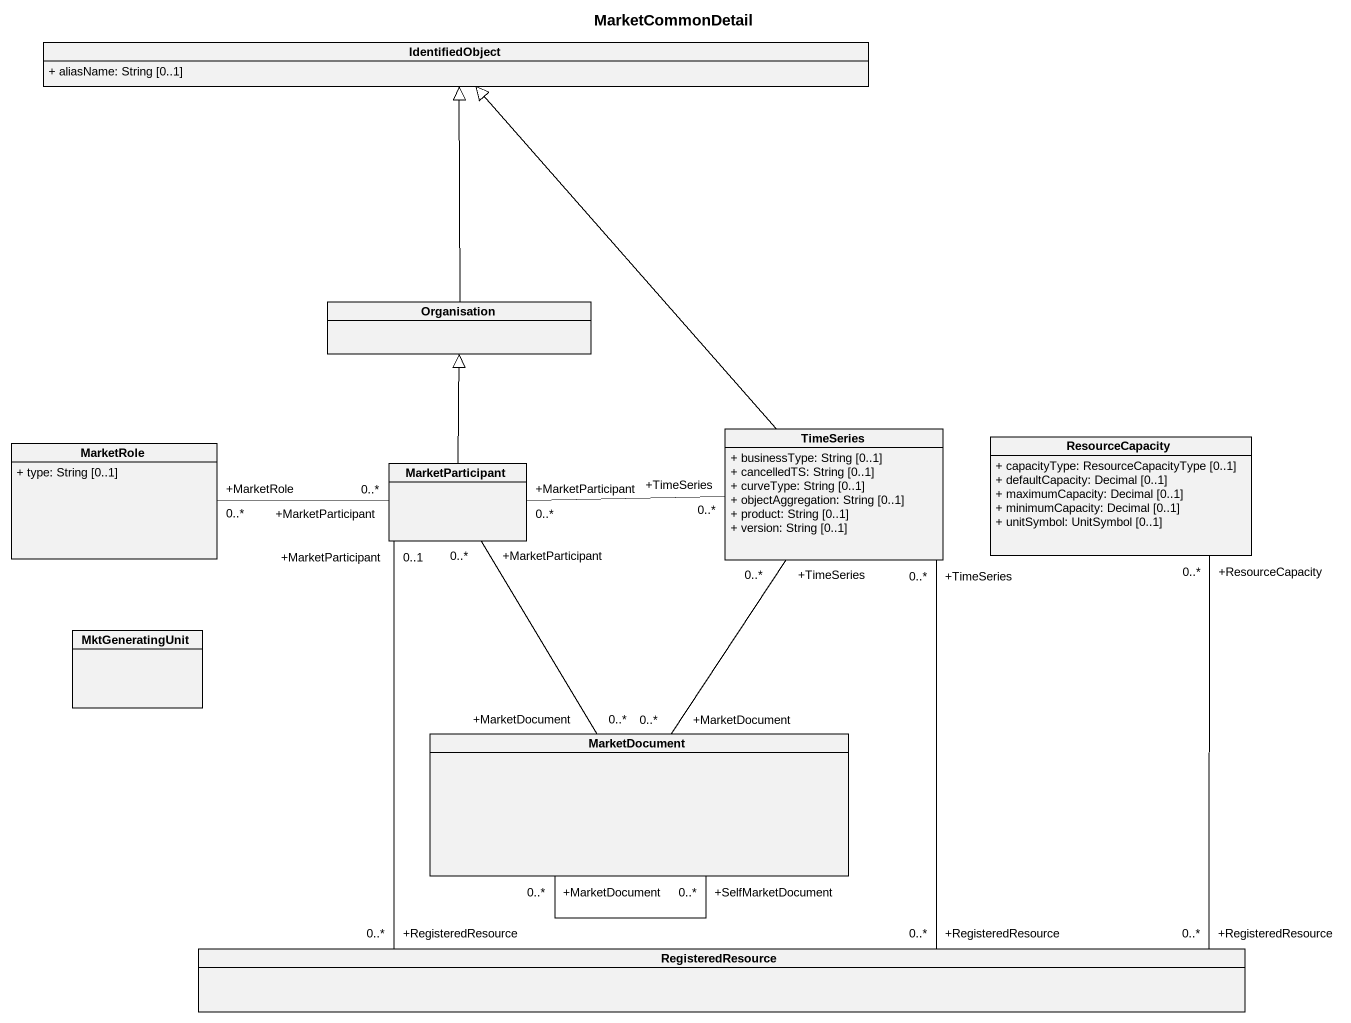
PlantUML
@startuml
title MarketCommonDetail
hide circle
hide empty members
skinparam classAttributeIconSize 0
class IdentifiedObject {
  + aliasName: String [0..1]
}
class Organisation
class MarketRole {
  + type: String [0..1]
}
class MarketParticipant
class TimeSeries {
  + businessType: String [0..1]
  + cancelledTS: String [0..1]
  + curveType: String [0..1]
  + objectAggregation: String [0..1]
  + product: String [0..1]
  + version: String [0..1]
}
class ResourceCapacity {
  + capacityType: ResourceCapacityType [0..1]
  + defaultCapacity: Decimal [0..1]
  + maximumCapacity: Decimal [0..1]
  + minimumCapacity: Decimal [0..1]
  + unitSymbol: UnitSymbol [0..1]
}
class MktGeneratingUnit
class MarketDocument
class RegisteredResource
Organisation -up-|> IdentifiedObject
MarketRole "+MarketRole\n0..*" -right- "+MarketParticipant\n0..*" MarketParticipant
MarketParticipant -up-|> Organisation
MarketParticipant "+MarketParticipant\n0..*" -- "+MarketDocument\n0..*" MarketDocument
TimeSeries -up-|> IdentifiedObject
TimeSeries "+TimeSeries\n0..*" -left- "+MarketParticipant\n0..*" MarketParticipant
TimeSeries "+TimeSeries\n0..*" -- "+MarketDocument\n0..*" MarketDocument
MarketDocument "+MarketDocument\n0..*" -- "+SelfMarketDocument\n0..*" MarketDocument
RegisteredResource "+RegisteredResource\n0..*" -up- "+MarketParticipant\n0..1" MarketParticipant
RegisteredResource "+RegisteredResource\n0..*" -up- "+TimeSeries\n0..*" TimeSeries
RegisteredResource "+RegisteredResource\n0..*" -up- "+ResourceCapacity\n0..*" ResourceCapacity
@enduml
